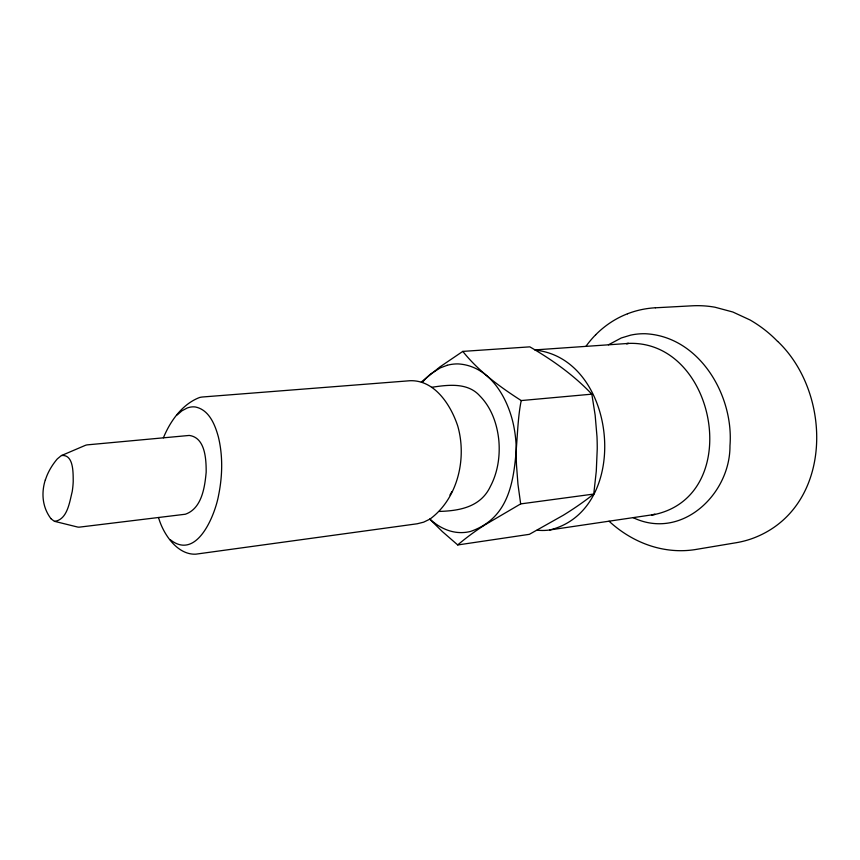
<?xml version="1.0" encoding="UTF-8"?>
<svg xmlns="http://www.w3.org/2000/svg" width="860" height="860" viewBox="0 0 860 860"><rect width="100%" height="100%" fill="white"/><g stroke="black" fill="none" stroke-linecap="round" stroke-linejoin="round"><path stroke-width="1.29" d="M429.796 519.193L442.373 531.598L457.746 544.961L529.362 534.329L563.214 515.29A286.219 226.965 -13 0 0 590.551 496.553L593.755 494.048L596.281 471.237L597.238 449.006A346.731 285.412 -23.8 0 0 596.98 436.558L595.152 415.144L591.841 394.16C573.856 375.186 552.367 359.921 529.824 346.849L462.798 351.396L439.836 366.973L421.335 382.012M462.798 351.396C478.816 371.456 499.757 386.806 521.225 400.566C511.883 445.856 525.74 512.399 470.463 531.469A33.744 29.305 -11.8 0 1 459.82 532.587C448.565 532.2 438.03 526.718 429.957 519.096L423.658 522.16L417.229 523.772L195.865 554.163C177.181 555.119 163.024 533.684 158.53 517.494M45.376 479.901L46.655 476.332A61.081 48.053 -29.8 0 1 57.276 458.939L61.264 455.639L85.043 445.48A6.654 5.149 -28.9 0 1 87.462 444.846L189.264 435.44C205.357 437.568 206.206 459.39 206.174 472.14C204.798 487.287 201.81 508.529 185.362 514.226L79.679 527.105A6.987 5.525 -31.9 0 1 77.26 526.954L54.33 521.289L50.858 518.623M163.4 437.826C170.237 421.12 182.223 404.157 199.531 397.513A16.587 13.126 -23.9 0 1 202.831 396.965L410.069 380.722C434.88 379.862 450.995 405.404 457.778 426.151C467.012 458.52 457.832 498.51 430.011 519.064M451.973 491.565L449.952 495.027M595.668 334.798C604.644 325.682 615.524 318.426 627.467 313.792M177.128 414.961L181.998 410.768L187.254 407.973A14.47 11.449 -24.6 0 1 195.467 406.995C209.238 409.844 215.14 424.958 218.408 437.073C223.009 456.165 222.471 476.246 218.558 495.414C214.989 515.237 196.714 560.967 170.205 539.65M483.696 525.6L520.665 503.906L593.755 494.048M608.418 344.817L621.286 337.969L630.638 335.142A51.342 41.86 -0.2 0 1 645.269 333.734C699.406 336.314 733.967 395.535 729.968 445.706C730.387 494.188 681.475 540.789 633.121 517.634M61.533 455.52C73.842 454.22 73.1 473.108 73.218 481.471A114.659 86.183 -33.3 0 1 72.197 491.662C69.563 501.928 67.467 519.687 54.578 521.354M447.178 365.296L440.298 367.876L430.903 373.82A60.297 50.127 -10.2 0 0 422.378 382.356M537.167 530.168A42.334 36.711 -5.2 0 0 549.723 529.975C631.885 510.012 617.824 358.803 535.318 350.117M549.723 529.964L655.169 514.377C744.298 494.575 716.272 340.721 629.068 343.377L534.963 349.902M439.148 511.431C460.014 510.862 480.826 506.873 490.437 486.341C497.746 472.462 500.154 456.391 498.875 440.868C497.316 424.485 491.619 407.844 479.869 395.944C467.69 382.195 447.856 384.85 431.731 387.29M627.026 343.57C624.188 343.882 631.627 343.097 627.23 343.548M521.225 400.566L591.841 394.16M651.654 514.753L655.169 514.377L651.676 514.785M655.428 307.794L692.268 305.805A80.399 64.93 2.5 0 1 714.993 307.224L732.838 312.008L750.081 319.985A127.721 105.049 2.2 0 1 777.633 341.485M609.052 521.203C624.51 535.468 643.861 545.81 664.705 549.325A80.722 68.703 4.5 0 0 694.783 549.648L736.16 542.725A84.635 71.251 6.4 0 0 753.274 538.156C833.039 507.981 833.383 394.375 777.73 341.431M520.665 503.906L517.967 484.32L516.473 464.819A392.01 314.599 13.9 0 1 516.236 451.855L516.15 446.211A172.688 144.706 -18.9 0 0 514.302 429.043C509.356 400.137 490.823 365.758 458.079 363.909A32.046 26.38 -11 0 0 447.178 365.296M457.703 544.917A262.429 246.949 16.1 0 1 483.739 525.643M50.912 518.591A61.522 48.407 -29.8 0 1 45.3 479.891M585.907 346.387A120.755 98.803 2.7 0 1 595.658 334.787M627.478 313.803A76.605 62.146 0.6 0 1 655.428 307.772"/></g></svg>
